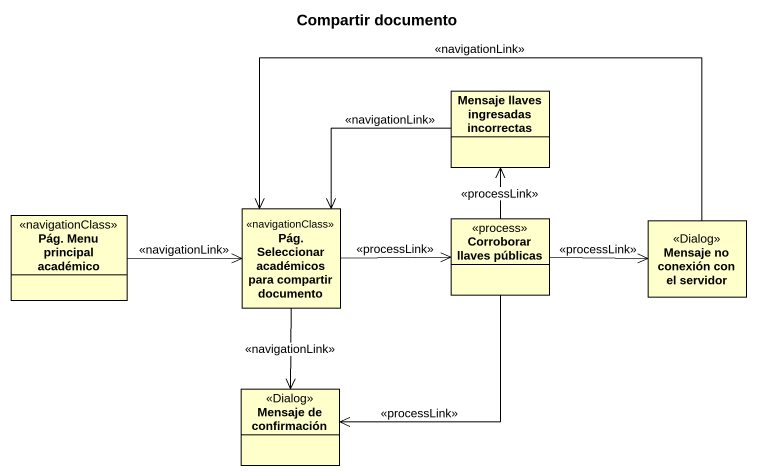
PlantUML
@startuml
title Compartir documento
hide circle
hide empty members
class "Mensaje llaves ingresadas incorrectas" as Mensaje_llaves_ingresadas
class "Pág. Seleccionar académicos para compartir documento" as Pág_Seleccionar_académicos <<navigationClass>>
class "Pág. Menu principal académico" as Pág_Menu_principal_académico <<navigationClass>>
class "Corroborar llaves públicas" as Corroborar_llaves_públicas <<process>>
class "Mensaje no conexión con el servidor" as Mensaje_no_conexión_con_el <<Dialog>>
class "Mensaje de confirmación" as Mensaje_de_confirmación <<Dialog>>
Mensaje_llaves_ingresadas --> Pág_Seleccionar_académicos : <<navigationLink>>
Pág_Seleccionar_académicos -right-> Corroborar_llaves_públicas : <<processLink>>
Pág_Seleccionar_académicos --> Mensaje_de_confirmación : <<navigationLink>>
Pág_Menu_principal_académico -right-> Pág_Seleccionar_académicos : <<navigationLink>>
Corroborar_llaves_públicas -up-> Mensaje_llaves_ingresadas : <<processLink>>
Corroborar_llaves_públicas -right-> Mensaje_no_conexión_con_el : <<processLink>>
Corroborar_llaves_públicas --> Mensaje_de_confirmación : <<processLink>>
Mensaje_no_conexión_con_el -left-> Pág_Seleccionar_académicos : <<navigationLink>>
@enduml
